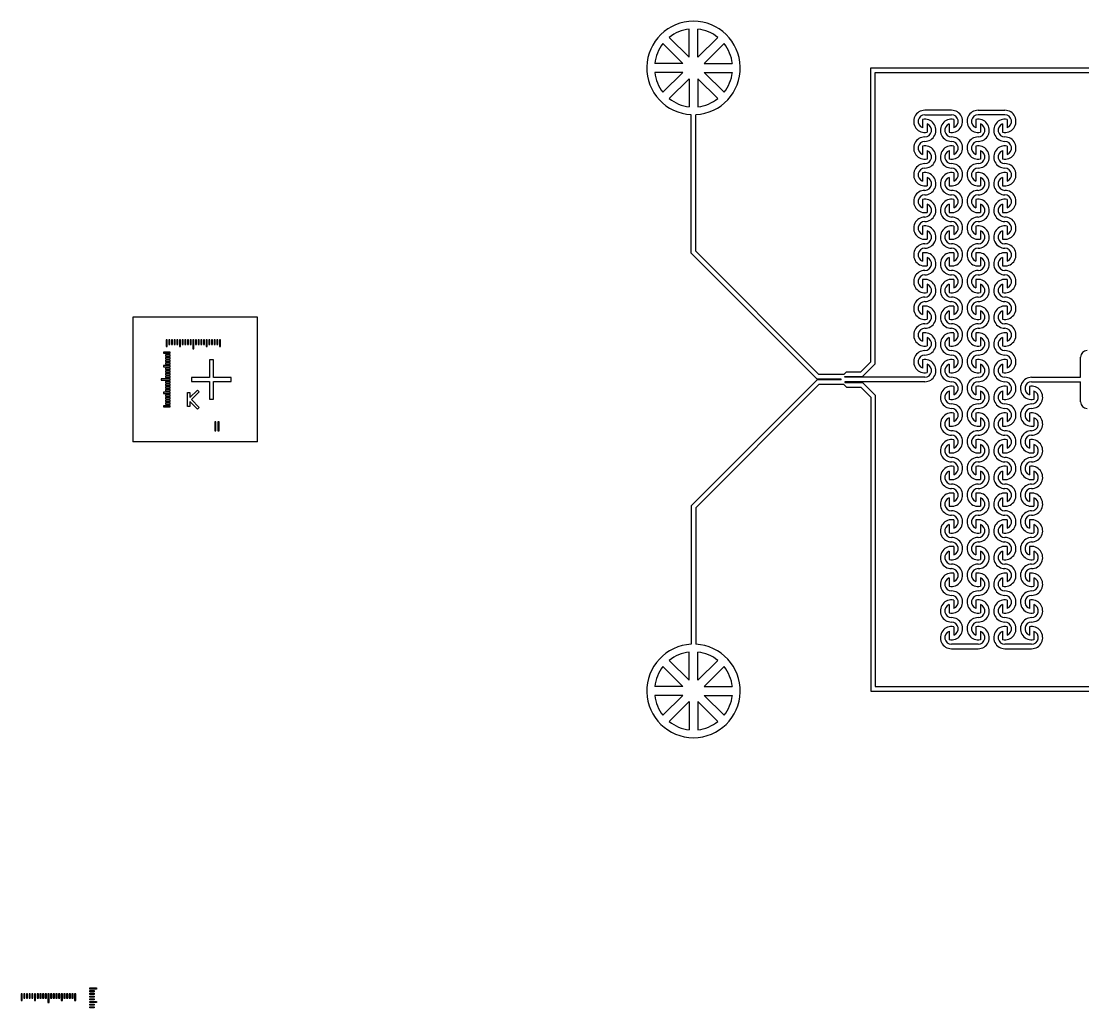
# Model space of a CAD drawing. Extents: x -24493 to 76507, y 84496 to 185496.
# Drawn here: x 25701 to 37630, y 120538 to 131621 of the extents above; entities that cross this region are included whole.
import ezdxf

# ---------------------------------------------------------------- set-up
doc = ezdxf.new("R2010")
doc.units = 13
doc.layers.add('CHROME', color=10, linetype='Continuous')
doc.layers.add('CL - Main', color=150, linetype='Continuous')

msp = doc.modelspace()

# ---------------------------------------------------------------- linework, layer by layer
at = {"layer": 'CHROME'}
for p, q in [((33206, 131216), (33206, 131532)), ((33306, 131216), (33306, 131532)), ((33136, 131146), (32912, 131369)), ((33206, 131216), (32983, 131440)), ((33306, 131216), (33529, 131440)), ((33377, 131146), (33600, 131369)), ((33136, 131146), (32820, 131146)), ((33377, 131146), (33692, 131146)), ((33136, 131046), (32820, 131046)), ((33136, 131046), (32912, 130823)), ((33377, 131046), (33600, 130823)), ((33377, 131046), (33692, 131046)), ((33206, 130975), (32983, 130752)), ((33206, 130975), (33206, 130659)), ((33306, 130975), (33529, 130752)), ((33306, 130975), (33306, 130659)), ((27329, 128041), (27329, 127966)), ((27341, 128041), (27329, 128041)), ((27341, 127966), (27341, 128041)), ((27359, 128041), (27359, 127991)), ((27371, 128041), (27359, 128041)), ((27371, 127991), (27371, 128041)), ((27389, 128041), (27389, 127991)), ((27401, 128041), (27389, 128041)), ((27401, 127991), (27401, 128041)), ((27419, 128041), (27419, 127991)), ((27431, 128041), (27419, 128041)), ((27431, 127991), (27431, 128041)), ((27449, 128041), (27449, 127991)), ((27461, 128041), (27449, 128041)), ((27461, 127991), (27461, 128041)), ((27479, 128041), (27479, 127966)), ((27491, 128041), (27479, 128041)), ((27491, 127966), (27491, 128041)), ((27509, 128041), (27509, 127991)), ((27521, 128041), (27509, 128041)), ((27521, 127991), (27521, 128041)), ((27539, 128041), (27539, 127991)), ((27551, 128041), (27539, 128041)), ((27551, 127991), (27551, 128041)), ((27569, 128041), (27569, 127991)), ((27581, 128041), (27569, 128041)), ((27581, 127991), (27581, 128041)), ((27599, 128041), (27599, 127991)), ((27611, 128041), (27599, 128041)), ((27611, 127991), (27611, 128041)), ((27629, 128041), (27629, 127941)), ((27641, 128041), (27629, 128041)), ((27641, 127941), (27641, 128041)), ((27659, 128041), (27659, 127991)), ((27671, 128041), (27659, 128041)), ((27671, 127991), (27671, 128041)), ((27689, 128041), (27689, 127991)), ((27701, 128041), (27689, 128041)), ((27701, 127991), (27701, 128041)), ((27719, 128041), (27719, 127991)), ((27731, 128041), (27719, 128041)), ((27731, 127991), (27731, 128041)), ((27749, 128041), (27749, 127991)), ((27761, 128041), (27749, 128041)), ((27761, 127991), (27761, 128041)), ((27779, 128041), (27779, 127966)), ((27791, 128041), (27779, 128041)), ((27791, 127966), (27791, 128041)), ((27809, 128041), (27809, 127991)), ((27821, 128041), (27809, 128041)), ((27821, 127991), (27821, 128041)), ((27839, 128041), (27839, 127991)), ((27851, 128041), (27839, 128041)), ((27851, 127991), (27851, 128041)), ((27869, 128041), (27869, 127991)), ((27881, 128041), (27869, 128041)), ((27881, 127991), (27881, 128041)), ((27899, 128041), (27899, 127991)), ((27911, 128041), (27899, 128041)), ((27911, 127991), (27911, 128041)), ((27929, 128041), (27929, 127966)), ((27941, 128041), (27929, 128041)), ((27941, 127966), (27941, 128041)), ((27373, 127902), (27298, 127902)), ((27298, 127902), (27298, 127890)), ((27298, 127890), (27373, 127890)), ((27329, 127966), (27341, 127966)), ((27359, 127991), (27371, 127991)), ((27373, 127890), (27373, 127902)), ((27389, 127991), (27401, 127991)), ((27419, 127991), (27431, 127991)), ((27449, 127991), (27461, 127991)), ((27479, 127966), (27491, 127966)), ((27509, 127991), (27521, 127991)), ((27539, 127991), (27551, 127991)), ((27569, 127991), (27581, 127991)), ((27599, 127991), (27611, 127991)), ((27629, 127941), (27641, 127941)), ((27659, 127991), (27671, 127991)), ((27689, 127991), (27701, 127991)), ((27719, 127991), (27731, 127991)), ((27749, 127991), (27761, 127991)), ((27779, 127966), (27791, 127966)), ((27809, 127991), (27821, 127991)), ((27839, 127991), (27851, 127991)), ((27869, 127991), (27881, 127991)), ((27899, 127991), (27911, 127991)), ((27929, 127966), (27941, 127966)), ((27373, 127872), (27323, 127872)), ((27323, 127872), (27323, 127860)), ((27323, 127860), (27373, 127860)), ((27373, 127842), (27323, 127842)), ((27323, 127842), (27323, 127830)), ((27323, 127830), (27373, 127830)), ((27373, 127812), (27323, 127812)), ((27323, 127812), (27323, 127800)), ((27323, 127800), (27373, 127800)), ((27373, 127782), (27323, 127782)), ((27323, 127782), (27323, 127770)), ((27323, 127770), (27373, 127770)), ((27373, 127860), (27373, 127872)), ((27373, 127830), (27373, 127842)), ((27373, 127800), (27373, 127812)), ((27373, 127770), (27373, 127782)), ((27860, 127818), (27816, 127818)), ((27816, 127818), (27816, 127618)), ((27860, 127618), (27860, 127818)), ((27373, 127752), (27298, 127752)), ((27298, 127752), (27298, 127740)), ((27298, 127740), (27373, 127740)), ((27373, 127722), (27323, 127722)), ((27323, 127722), (27323, 127710)), ((27323, 127710), (27373, 127710)), ((27373, 127692), (27323, 127692)), ((27323, 127692), (27323, 127680)), ((27323, 127680), (27373, 127680)), ((27373, 127662), (27323, 127662)), ((27323, 127662), (27323, 127650)), ((27323, 127650), (27373, 127650)), ((27373, 127740), (27373, 127752)), ((27373, 127710), (27373, 127722)), ((27373, 127680), (27373, 127692)), ((27373, 127650), (27373, 127662)), ((27373, 127602), (27273, 127602)), ((27273, 127602), (27273, 127590)), ((27273, 127590), (27373, 127590)), ((27373, 127632), (27323, 127632)), ((27323, 127632), (27323, 127620)), ((27323, 127620), (27373, 127620)), ((27373, 127572), (27323, 127572)), ((27323, 127572), (27323, 127560)), ((27323, 127560), (27373, 127560)), ((27373, 127542), (27323, 127542)), ((27323, 127542), (27323, 127530)), ((27323, 127530), (27373, 127530)), ((27373, 127620), (27373, 127632)), ((27373, 127590), (27373, 127602)), ((27373, 127560), (27373, 127572)), ((27373, 127530), (27373, 127542)), ((27816, 127618), (27616, 127618)), ((27616, 127618), (27616, 127574)), ((27616, 127574), (27816, 127574)), ((27816, 127574), (27816, 127374)), ((28060, 127618), (27860, 127618)), ((27860, 127374), (27860, 127574)), ((27860, 127574), (28060, 127574)), ((28060, 127574), (28060, 127618)), ((27373, 127452), (27298, 127452)), ((27298, 127452), (27298, 127440)), ((27298, 127440), (27373, 127440)), ((27373, 127512), (27323, 127512)), ((27323, 127512), (27323, 127500)), ((27323, 127500), (27373, 127500)), ((27373, 127482), (27323, 127482)), ((27323, 127482), (27323, 127470)), ((27323, 127470), (27373, 127470)), ((27373, 127422), (27323, 127422)), ((27323, 127422), (27323, 127410)), ((27323, 127410), (27373, 127410)), ((27373, 127500), (27373, 127512)), ((27373, 127470), (27373, 127482)), ((27373, 127440), (27373, 127452)), ((27373, 127410), (27373, 127422)), ((27571, 127293), (27571, 127449)), ((27571, 127449), (27597, 127449)), ((27597, 127392), (27683, 127478)), ((27597, 127449), (27597, 127392)), ((27701, 127459), (27613, 127371)), ((27683, 127478), (27701, 127459)), ((27373, 127302), (27298, 127302)), ((27298, 127302), (27298, 127290)), ((27298, 127290), (27373, 127290)), ((27373, 127392), (27323, 127392)), ((27323, 127392), (27323, 127380)), ((27323, 127380), (27373, 127380)), ((27373, 127362), (27323, 127362)), ((27323, 127362), (27323, 127350)), ((27323, 127350), (27373, 127350)), ((27373, 127332), (27323, 127332)), ((27323, 127332), (27323, 127320)), ((27323, 127320), (27373, 127320)), ((27373, 127380), (27373, 127392)), ((27373, 127350), (27373, 127362)), ((27373, 127320), (27373, 127332)), ((27373, 127290), (27373, 127302)), ((27597, 127293), (27571, 127293)), ((27683, 127264), (27597, 127349)), ((27597, 127349), (27597, 127293)), ((27613, 127371), (27701, 127282)), ((27816, 127374), (27860, 127374)), ((27701, 127282), (27683, 127264)), ((27875, 127121), (27875, 127021)), ((27887, 127121), (27875, 127121)), ((27887, 127021), (27887, 127121)), ((27924, 127121), (27912, 127121)), ((27912, 127121), (27912, 127021)), ((27924, 127021), (27924, 127121)), ((27875, 127021), (27887, 127021)), ((27912, 127021), (27924, 127021)), ((33206, 124217), (32983, 124441)), ((33206, 124217), (33206, 124533)), ((33306, 124217), (33306, 124533)), ((33306, 124217), (33529, 124441)), ((33136, 124147), (32912, 124370)), ((33377, 124147), (33600, 124370)), ((33136, 124147), (32820, 124147)), ((33377, 124147), (33692, 124147)), ((33136, 124047), (32820, 124047)), ((33136, 124047), (32912, 123824)), ((33206, 123977), (32983, 123753)), ((33206, 123977), (33206, 123661)), ((33306, 123977), (33529, 123753)), ((33306, 123977), (33306, 123661)), ((33377, 124047), (33600, 123824)), ((33377, 124047), (33692, 124047))]:
    msp.add_line(p, q, dxfattribs=at)
for centre, start, end in [((33256, 131096), 96.5242, 128.4758), ((33256, 131096), 51.5242, 83.4758), ((33256, 131096), 141.5242, 173.4758), ((33256, 131096), 6.5242, 38.4758), ((33256, 131096), 186.5242, 218.4758), ((33256, 131096), 321.5242, 353.4758), ((33256, 131096), 231.5242, 263.4758), ((33256, 131096), 276.5242, 308.4758), ((33256, 124097), 96.5242, 128.4758), ((33256, 124097), 51.5242, 83.4758), ((33256, 124097), 141.5242, 173.4758), ((33256, 124097), 6.5242, 38.4758), ((33256, 124097), 186.5242, 218.4758), ((33256, 124097), 321.5242, 353.4758), ((33256, 124097), 231.5242, 263.4758), ((33256, 124097), 276.5242, 308.4758)]:
    msp.add_arc(centre, 439, start, end, dxfattribs=at)
at = {"layer": 'CL - Main'}
for p, q in [((35247, 127793), (35247, 131096)), ((35247, 131096), (53675, 131096)), ((35297, 127772), (35297, 131046)), ((35297, 131046), (53655, 131046)), ((33231, 129015), (33231, 130571)), ((33281, 129036), (33281, 130571)), ((35830, 130518), (35830, 130425)), ((36155, 130621), (35855, 130621)), ((35855, 130571), (36155, 130571)), ((36180, 130518), (36180, 130425)), ((36430, 130518), (36430, 130425)), ((36455, 130621), (36755, 130621)), ((36755, 130571), (36455, 130571)), ((36780, 130518), (36780, 130425)), ((35880, 130467), (35880, 130373)), ((36130, 130467), (36130, 130373)), ((36480, 130467), (36480, 130373)), ((36730, 130467), (36730, 130373)), ((35830, 130218), (35830, 130125)), ((35880, 130167), (35880, 130073)), ((36130, 130167), (36130, 130073)), ((36180, 130218), (36180, 130125)), ((36430, 130218), (36430, 130125)), ((36480, 130167), (36480, 130073)), ((36730, 130167), (36730, 130073)), ((36780, 130218), (36780, 130125)), ((35830, 129918), (35830, 129825)), ((36180, 129918), (36180, 129825)), ((36430, 129918), (36430, 129825)), ((36780, 129918), (36780, 129825)), ((35880, 129867), (35880, 129773)), ((36130, 129867), (36130, 129773)), ((36480, 129867), (36480, 129773)), ((36730, 129867), (36730, 129773)), ((35830, 129618), (35830, 129525)), ((35880, 129567), (35880, 129473)), ((36130, 129567), (36130, 129473)), ((36180, 129618), (36180, 129525)), ((36430, 129618), (36430, 129525)), ((36480, 129567), (36480, 129473)), ((36730, 129567), (36730, 129473)), ((36780, 129618), (36780, 129525)), ((35830, 129318), (35830, 129225)), ((36180, 129318), (36180, 129225)), ((36430, 129318), (36430, 129225)), ((36780, 129318), (36780, 129225)), ((35880, 129267), (35880, 129173)), ((36130, 129267), (36130, 129173)), ((36480, 129267), (36480, 129173)), ((36730, 129267), (36730, 129173)), ((34645, 127601), (33231, 129015)), ((34666, 127651), (33281, 129036)), ((35830, 129018), (35830, 128925)), ((35880, 128967), (35880, 128873)), ((36130, 128967), (36130, 128873)), ((36180, 129018), (36180, 128925)), ((36430, 129018), (36430, 128925)), ((36480, 128967), (36480, 128873)), ((36730, 128967), (36730, 128873)), ((36780, 129018), (36780, 128925)), ((35830, 128718), (35830, 128625)), ((35880, 128667), (35880, 128573)), ((36130, 128667), (36130, 128573)), ((36180, 128718), (36180, 128625)), ((36430, 128718), (36430, 128625)), ((36480, 128667), (36480, 128573)), ((36730, 128667), (36730, 128573)), ((36780, 128718), (36780, 128625)), ((35830, 128418), (35830, 128325)), ((35880, 128367), (35880, 128273)), ((36130, 128367), (36130, 128273)), ((36180, 128418), (36180, 128325)), ((36430, 128418), (36430, 128325)), ((36480, 128367), (36480, 128273)), ((36730, 128367), (36730, 128273)), ((36780, 128418), (36780, 128325)), ((28355, 128296), (26955, 128296)), ((26955, 128296), (26955, 126896)), ((28355, 126896), (28355, 128296)), ((35830, 128118), (35830, 128025)), ((35880, 128067), (35880, 127973)), ((36130, 128067), (36130, 127973)), ((36180, 128118), (36180, 128025)), ((36430, 128118), (36430, 128025)), ((36480, 128067), (36480, 127973)), ((36730, 128067), (36730, 127973)), ((36780, 128118), (36780, 128025)), ((35135, 127681), (35247, 127793)), ((35155, 127631), (35297, 127772)), ((35830, 127818), (35830, 127725)), ((35880, 127767), (35880, 127673)), ((36130, 127767), (36130, 127673)), ((36180, 127818), (36180, 127725)), ((36430, 127818), (36430, 127725)), ((36480, 127767), (36480, 127673)), ((36730, 127767), (36730, 127673)), ((36780, 127818), (36780, 127725)), ((37605, 127621), (37605, 127846)), ((34945, 127651), (34666, 127651)), ((34945, 127651), (34975, 127681)), ((34975, 127681), (35135, 127681)), ((34645, 127591), (33231, 126177)), ((34666, 127541), (33281, 126156)), ((34915, 127601), (34645, 127601)), ((34915, 127591), (34645, 127591)), ((34945, 127541), (34666, 127541)), ((34915, 127591), (34915, 127601)), ((34945, 127541), (34975, 127511)), ((34955, 127621), (34955, 127631)), ((34955, 127631), (35155, 127631)), ((35855, 127621), (34955, 127621)), ((34955, 127571), (34955, 127561)), ((35855, 127571), (34955, 127571)), ((34955, 127561), (35155, 127561)), ((35155, 127561), (35297, 127419)), ((37055, 127621), (37605, 127621)), ((37055, 127571), (37605, 127571)), ((37605, 127346), (37605, 127571)), ((34975, 127511), (35135, 127511)), ((35135, 127511), (35247, 127399)), ((35297, 127419), (35297, 124146)), ((36130, 127467), (36130, 127373)), ((36180, 127518), (36180, 127425)), ((36430, 127518), (36430, 127425)), ((36480, 127467), (36480, 127373)), ((36730, 127467), (36730, 127373)), ((36780, 127518), (36780, 127425)), ((37030, 127518), (37030, 127425)), ((37080, 127467), (37080, 127373)), ((35247, 127399), (35247, 124096)), ((36180, 127218), (36180, 127125)), ((36430, 127218), (36430, 127125)), ((36780, 127218), (36780, 127125)), ((37030, 127218), (37030, 127125)), ((36130, 127167), (36130, 127073)), ((36480, 127167), (36480, 127073)), ((36730, 127167), (36730, 127073)), ((37080, 127167), (37080, 127073)), ((28355, 126896), (26955, 126896)), ((36130, 126867), (36130, 126773)), ((36180, 126918), (36180, 126825)), ((36430, 126918), (36430, 126825)), ((36480, 126867), (36480, 126773)), ((36730, 126867), (36730, 126773)), ((36780, 126918), (36780, 126825)), ((37030, 126918), (37030, 126825)), ((37080, 126867), (37080, 126773)), ((36180, 126618), (36180, 126525)), ((36430, 126618), (36430, 126525)), ((36780, 126618), (36780, 126525)), ((37030, 126618), (37030, 126525)), ((36130, 126567), (36130, 126473)), ((36480, 126567), (36480, 126473)), ((36730, 126567), (36730, 126473)), ((37080, 126567), (37080, 126473)), ((36130, 126267), (36130, 126173)), ((36180, 126318), (36180, 126225)), ((36430, 126318), (36430, 126225)), ((36480, 126267), (36480, 126173)), ((36730, 126267), (36730, 126173)), ((36780, 126318), (36780, 126225)), ((37030, 126318), (37030, 126225)), ((37080, 126267), (37080, 126173)), ((33231, 126177), (33231, 124621)), ((33281, 126156), (33281, 124621)), ((36180, 126018), (36180, 125925)), ((36430, 126018), (36430, 125925)), ((36780, 126018), (36780, 125925)), ((37030, 126018), (37030, 125925)), ((36130, 125967), (36130, 125873)), ((36480, 125967), (36480, 125873)), ((36730, 125967), (36730, 125873)), ((37080, 125967), (37080, 125873)), ((36130, 125667), (36130, 125573)), ((36180, 125718), (36180, 125625)), ((36430, 125718), (36430, 125625)), ((36480, 125667), (36480, 125573)), ((36730, 125667), (36730, 125573)), ((36780, 125718), (36780, 125625)), ((37030, 125718), (37030, 125625)), ((37080, 125667), (37080, 125573)), ((36180, 125418), (36180, 125325)), ((36430, 125418), (36430, 125325)), ((36780, 125418), (36780, 125325)), ((37030, 125418), (37030, 125325)), ((36130, 125367), (36130, 125273)), ((36480, 125367), (36480, 125273)), ((36730, 125367), (36730, 125273)), ((37080, 125367), (37080, 125273)), ((36130, 125067), (36130, 124973)), ((36180, 125118), (36180, 125025)), ((36430, 125118), (36430, 125025)), ((36480, 125067), (36480, 124973)), ((36730, 125067), (36730, 124973)), ((36780, 125118), (36780, 125025)), ((37030, 125118), (37030, 125025)), ((37080, 125067), (37080, 124973)), ((36180, 124818), (36180, 124725)), ((36430, 124818), (36430, 124725)), ((36780, 124818), (36780, 124725)), ((37030, 124818), (37030, 124725)), ((36130, 124767), (36130, 124673)), ((36480, 124767), (36480, 124673)), ((36730, 124767), (36730, 124673)), ((37080, 124767), (37080, 124673)), ((36455, 124621), (36155, 124621)), ((36155, 124571), (36455, 124571)), ((37055, 124621), (36755, 124621)), ((36755, 124571), (37055, 124571)), ((35247, 124096), (53675, 124096)), ((35297, 124146), (53655, 124146)), ((26472, 120760), (26547, 120760)), ((26472, 120748), (26472, 120760)), ((26547, 120748), (26472, 120748)), ((26472, 120730), (26522, 120730)), ((26472, 120718), (26472, 120730)), ((26522, 120730), (26522, 120718)), ((26547, 120760), (26547, 120748)), ((25701, 120696), (25701, 120621)), ((25713, 120696), (25701, 120696)), ((25701, 120621), (25713, 120621)), ((25713, 120621), (25713, 120696)), ((25731, 120696), (25731, 120646)), ((25743, 120696), (25731, 120696)), ((25731, 120646), (25743, 120646)), ((25743, 120646), (25743, 120696)), ((25761, 120696), (25761, 120646)), ((25773, 120696), (25761, 120696)), ((25761, 120646), (25773, 120646)), ((25773, 120646), (25773, 120696)), ((25791, 120696), (25791, 120646)), ((25803, 120696), (25791, 120696)), ((25791, 120646), (25803, 120646)), ((25803, 120646), (25803, 120696)), ((25821, 120696), (25821, 120646)), ((25833, 120696), (25821, 120696)), ((25821, 120646), (25833, 120646)), ((25833, 120646), (25833, 120696)), ((25851, 120696), (25851, 120621)), ((25863, 120696), (25851, 120696)), ((25851, 120621), (25863, 120621)), ((25863, 120621), (25863, 120696)), ((25881, 120696), (25881, 120646)), ((25893, 120696), (25881, 120696)), ((25881, 120646), (25893, 120646)), ((25893, 120646), (25893, 120696)), ((25911, 120696), (25911, 120646)), ((25923, 120696), (25911, 120696)), ((25911, 120646), (25923, 120646)), ((25923, 120646), (25923, 120696)), ((25941, 120696), (25941, 120646)), ((25953, 120696), (25941, 120696)), ((25941, 120646), (25953, 120646)), ((25953, 120646), (25953, 120696)), ((25971, 120696), (25971, 120646)), ((25983, 120696), (25971, 120696)), ((25971, 120646), (25983, 120646)), ((25983, 120646), (25983, 120696)), ((26001, 120696), (26001, 120596)), ((26013, 120696), (26001, 120696)), ((26013, 120596), (26013, 120696)), ((26031, 120696), (26031, 120646)), ((26043, 120696), (26031, 120696)), ((26031, 120646), (26043, 120646)), ((26043, 120646), (26043, 120696)), ((26061, 120696), (26061, 120646)), ((26073, 120696), (26061, 120696)), ((26061, 120646), (26073, 120646)), ((26073, 120646), (26073, 120696)), ((26091, 120696), (26091, 120646)), ((26103, 120696), (26091, 120696)), ((26091, 120646), (26103, 120646)), ((26103, 120646), (26103, 120696)), ((26121, 120696), (26121, 120646)), ((26133, 120696), (26121, 120696)), ((26121, 120646), (26133, 120646)), ((26133, 120646), (26133, 120696)), ((26151, 120696), (26151, 120621)), ((26163, 120696), (26151, 120696)), ((26151, 120621), (26163, 120621)), ((26163, 120621), (26163, 120696)), ((26181, 120696), (26181, 120646)), ((26193, 120696), (26181, 120696)), ((26181, 120646), (26193, 120646)), ((26193, 120646), (26193, 120696)), ((26211, 120696), (26211, 120646)), ((26223, 120696), (26211, 120696)), ((26211, 120646), (26223, 120646)), ((26223, 120646), (26223, 120696)), ((26241, 120696), (26241, 120646)), ((26253, 120696), (26241, 120696)), ((26241, 120646), (26253, 120646)), ((26253, 120646), (26253, 120696)), ((26271, 120696), (26271, 120646)), ((26283, 120696), (26271, 120696)), ((26271, 120646), (26283, 120646)), ((26283, 120646), (26283, 120696)), ((26301, 120696), (26301, 120621)), ((26313, 120696), (26301, 120696)), ((26301, 120621), (26313, 120621)), ((26313, 120621), (26313, 120696)), ((26522, 120718), (26472, 120718)), ((26472, 120700), (26522, 120700)), ((26472, 120688), (26472, 120700)), ((26522, 120688), (26472, 120688)), ((26472, 120670), (26522, 120670)), ((26472, 120658), (26472, 120670)), ((26522, 120658), (26472, 120658)), ((26472, 120640), (26522, 120640)), ((26472, 120628), (26472, 120640)), ((26522, 120628), (26472, 120628)), ((26472, 120610), (26547, 120610)), ((26472, 120598), (26472, 120610)), ((26522, 120700), (26522, 120688)), ((26522, 120670), (26522, 120658)), ((26522, 120640), (26522, 120628)), ((26547, 120610), (26547, 120598)), ((26001, 120596), (26013, 120596)), ((26547, 120598), (26472, 120598)), ((26472, 120580), (26522, 120580)), ((26472, 120568), (26472, 120580)), ((26522, 120568), (26472, 120568)), ((26472, 120550), (26522, 120550)), ((26472, 120538), (26472, 120550)), ((26522, 120538), (26472, 120538)), ((26522, 120580), (26522, 120568)), ((26522, 120550), (26522, 120538))]:
    msp.add_line(p, q, dxfattribs=at)
for centre, radius, start, end in [((33256, 131096), 525, 272.7294, 267.2706), ((35855, 130496), 125, 90, 281.537), ((35855, 130496), 75, 90, 250.5288), ((35855, 130396), 125, 270, 101.537), ((36155, 130396), 125, 78.463, 270), ((36155, 130496), 125, 258.463, 90), ((36155, 130496), 75, 289.4712, 90), ((36455, 130496), 125, 90, 281.537), ((36455, 130496), 75, 90, 250.5288), ((36455, 130396), 125, 270, 101.537), ((36755, 130396), 125, 78.463, 270), ((36755, 130496), 125, 258.463, 90), ((36755, 130496), 75, 289.4712, 90), ((35855, 130396), 75, 270, 70.5288), ((36155, 130396), 75, 109.4712, 270), ((36455, 130396), 75, 270, 70.5288), ((36755, 130396), 75, 109.4712, 270), ((35855, 130196), 125, 90, 281.537), ((35855, 130196), 75, 90, 250.5288), ((36155, 130196), 125, 258.463, 90), ((36155, 130196), 75, 289.4712, 90), ((36455, 130196), 125, 90, 281.537), ((36455, 130196), 75, 90, 250.5288), ((36755, 130196), 125, 258.463, 90), ((36755, 130196), 75, 289.4712, 90), ((35855, 130096), 125, 270, 101.537), ((35855, 130096), 75, 270, 70.5288), ((36155, 130096), 125, 78.463, 270), ((36155, 130096), 75, 109.4712, 270), ((36455, 130096), 125, 270, 101.537), ((36455, 130096), 75, 270, 70.5288), ((36755, 130096), 125, 78.463, 270), ((36755, 130096), 75, 109.4712, 270), ((35855, 129896), 125, 90, 281.537), ((35855, 129896), 75, 90, 250.5288), ((35855, 129796), 125, 270, 101.537), ((36155, 129796), 125, 78.463, 270), ((36155, 129896), 125, 258.463, 90), ((36155, 129896), 75, 289.4712, 90), ((36455, 129896), 125, 90, 281.537), ((36455, 129896), 75, 90, 250.5288), ((36455, 129796), 125, 270, 101.537), ((36755, 129796), 125, 78.463, 270), ((36755, 129896), 125, 258.463, 90), ((36755, 129896), 75, 289.4712, 90), ((35855, 129796), 75, 270, 70.5288), ((36155, 129796), 75, 109.4712, 270), ((36455, 129796), 75, 270, 70.5288), ((36755, 129796), 75, 109.4712, 270), ((35855, 129596), 125, 90, 281.537), ((36155, 129596), 125, 258.463, 90), ((36455, 129596), 125, 90, 281.537), ((36755, 129596), 125, 258.463, 90), ((35855, 129596), 75, 90, 250.5288), ((35855, 129496), 125, 270, 101.537), ((35855, 129496), 75, 270, 70.5288), ((36155, 129496), 125, 78.463, 270), ((36155, 129496), 75, 109.4712, 270), ((36155, 129596), 75, 289.4712, 90), ((36455, 129596), 75, 90, 250.5288), ((36455, 129496), 125, 270, 101.537), ((36455, 129496), 75, 270, 70.5288), ((36755, 129496), 125, 78.463, 270), ((36755, 129496), 75, 109.4712, 270), ((36755, 129596), 75, 289.4712, 90), ((35855, 129296), 125, 90, 281.537), ((35855, 129296), 75, 90, 250.5288), ((35855, 129196), 125, 270, 101.537), ((36155, 129196), 125, 78.463, 270), ((36155, 129296), 125, 258.463, 90), ((36155, 129296), 75, 289.4712, 90), ((36455, 129296), 125, 90, 281.537), ((36455, 129296), 75, 90, 250.5288), ((36455, 129196), 125, 270, 101.537), ((36755, 129196), 125, 78.463, 270), ((36755, 129296), 125, 258.463, 90), ((36755, 129296), 75, 289.4712, 90), ((35855, 129196), 75, 270, 70.5288), ((36155, 129196), 75, 109.4712, 270), ((36455, 129196), 75, 270, 70.5288), ((36755, 129196), 75, 109.4712, 270), ((35855, 128996), 125, 90, 281.537), ((36155, 128996), 125, 258.463, 90), ((36455, 128996), 125, 90, 281.537), ((36755, 128996), 125, 258.463, 90), ((35855, 128996), 75, 90, 250.5288), ((35855, 128896), 125, 270, 101.537), ((35855, 128896), 75, 270, 70.5288), ((36155, 128896), 125, 78.463, 270), ((36155, 128896), 75, 109.4712, 270), ((36155, 128996), 75, 289.4712, 90), ((36455, 128996), 75, 90, 250.5288), ((36455, 128896), 125, 270, 101.537), ((36455, 128896), 75, 270, 70.5288), ((36755, 128896), 125, 78.463, 270), ((36755, 128896), 75, 109.4712, 270), ((36755, 128996), 75, 289.4712, 90), ((35855, 128696), 125, 90, 281.537), ((35855, 128696), 75, 90, 250.5288), ((35855, 128596), 125, 270, 101.537), ((36155, 128596), 125, 78.463, 270), ((36155, 128696), 125, 258.463, 90), ((36155, 128696), 75, 289.4712, 90), ((36455, 128696), 125, 90, 281.537), ((36455, 128696), 75, 90, 250.5288), ((36455, 128596), 125, 270, 101.537), ((36755, 128596), 125, 78.463, 270), ((36755, 128696), 125, 258.463, 90), ((36755, 128696), 75, 289.4712, 90), ((35855, 128596), 75, 270, 70.5288), ((36155, 128596), 75, 109.4712, 270), ((36455, 128596), 75, 270, 70.5288), ((36755, 128596), 75, 109.4712, 270), ((35855, 128396), 125, 90, 281.537), ((36155, 128396), 125, 258.463, 90), ((36455, 128396), 125, 90, 281.537), ((36755, 128396), 125, 258.463, 90), ((35855, 128396), 75, 90, 250.5288), ((35855, 128296), 125, 270, 101.537), ((35855, 128296), 75, 270, 70.5288), ((36155, 128296), 125, 78.463, 270), ((36155, 128296), 75, 109.4712, 270), ((36155, 128396), 75, 289.4712, 90), ((36455, 128396), 75, 90, 250.5288), ((36455, 128296), 125, 270, 101.537), ((36455, 128296), 75, 270, 70.5288), ((36755, 128296), 125, 78.463, 270), ((36755, 128296), 75, 109.4712, 270), ((36755, 128396), 75, 289.4712, 90), ((35855, 128096), 125, 90, 281.537), ((35855, 128096), 75, 90, 250.5288), ((36155, 128096), 125, 258.463, 90), ((36155, 128096), 75, 289.4712, 90), ((36455, 128096), 125, 90, 281.537), ((36455, 128096), 75, 90, 250.5288), ((36755, 128096), 125, 258.463, 90), ((36755, 128096), 75, 289.4712, 90), ((35855, 127996), 125, 270, 101.537), ((35855, 127996), 75, 270, 70.5288), ((36155, 127996), 125, 78.463, 270), ((36155, 127996), 75, 109.4712, 270), ((36455, 127996), 125, 270, 101.537), ((36455, 127996), 75, 270, 70.5288), ((36755, 127996), 125, 78.463, 270), ((36755, 127996), 75, 109.4712, 270), ((35855, 127796), 125, 90, 281.537), ((36155, 127796), 125, 258.463, 90), ((36455, 127796), 125, 90, 281.537), ((36755, 127796), 125, 258.463, 90), ((37680, 127846), 75, 90, 180), ((35855, 127796), 75, 90, 250.5288), ((35855, 127696), 125, 270, 101.537), ((35855, 127696), 75, 270, 70.5288), ((36155, 127696), 125, 78.463, 270), ((36155, 127696), 75, 109.4712, 270), ((36155, 127796), 75, 289.4712, 90), ((36455, 127796), 75, 90, 250.5288), ((36455, 127696), 125, 270, 101.537), ((36455, 127696), 75, 270, 70.5288), ((36755, 127696), 125, 78.463, 270), ((36755, 127696), 75, 109.4712, 270), ((36755, 127796), 75, 289.4712, 90), ((36155, 127496), 125, 258.463, 90), ((36155, 127496), 75, 289.4712, 90), ((36455, 127496), 125, 90, 281.537), ((36455, 127496), 75, 90, 250.5288), ((36755, 127496), 125, 258.463, 90), ((36755, 127496), 75, 289.4712, 90), ((37055, 127496), 125, 90, 281.537), ((37055, 127496), 75, 90, 250.5288), ((36155, 127396), 125, 78.463, 270), ((36155, 127396), 75, 109.4712, 270), ((36455, 127396), 125, 270, 101.537), ((36455, 127396), 75, 270, 70.5288), ((36755, 127396), 125, 78.463, 270), ((36755, 127396), 75, 109.4712, 270), ((37055, 127396), 125, 270, 101.537), ((37055, 127396), 75, 270, 70.5288), ((36155, 127196), 125, 258.463, 90), ((36455, 127196), 125, 90, 281.537), ((36755, 127196), 125, 258.463, 90), ((37055, 127196), 125, 90, 281.537), ((37680, 127346), 75, 180, 270), ((36155, 127096), 125, 78.463, 270), ((36155, 127196), 75, 289.4712, 90), ((36455, 127196), 75, 90, 250.5288), ((36455, 127096), 125, 270, 101.537), ((36755, 127096), 125, 78.463, 270), ((36755, 127196), 75, 289.4712, 90), ((37055, 127196), 75, 90, 250.5288), ((37055, 127096), 125, 270, 101.537), ((36155, 127096), 75, 109.4712, 270), ((36455, 127096), 75, 270, 70.5288), ((36755, 127096), 75, 109.4712, 270), ((37055, 127096), 75, 270, 70.5288), ((36155, 126896), 125, 258.463, 90), ((36155, 126896), 75, 289.4712, 90), ((36455, 126896), 125, 90, 281.537), ((36455, 126896), 75, 90, 250.5288), ((36755, 126896), 125, 258.463, 90), ((36755, 126896), 75, 289.4712, 90), ((37055, 126896), 125, 90, 281.537), ((37055, 126896), 75, 90, 250.5288), ((36155, 126796), 125, 78.463, 270), ((36155, 126796), 75, 109.4712, 270), ((36455, 126796), 125, 270, 101.537), ((36455, 126796), 75, 270, 70.5288), ((36755, 126796), 125, 78.463, 270), ((36755, 126796), 75, 109.4712, 270), ((37055, 126796), 125, 270, 101.537), ((37055, 126796), 75, 270, 70.5288), ((36155, 126596), 125, 258.463, 90), ((36455, 126596), 125, 90, 281.537), ((36755, 126596), 125, 258.463, 90), ((37055, 126596), 125, 90, 281.537), ((36155, 126496), 125, 78.463, 270), ((36155, 126596), 75, 289.4712, 90), ((36455, 126596), 75, 90, 250.5288), ((36455, 126496), 125, 270, 101.537), ((36755, 126496), 125, 78.463, 270), ((36755, 126596), 75, 289.4712, 90), ((37055, 126596), 75, 90, 250.5288), ((37055, 126496), 125, 270, 101.537), ((36155, 126496), 75, 109.4712, 270), ((36455, 126496), 75, 270, 70.5288), ((36755, 126496), 75, 109.4712, 270), ((37055, 126496), 75, 270, 70.5288), ((36155, 126296), 125, 258.463, 90), ((36155, 126296), 75, 289.4712, 90), ((36455, 126296), 125, 90, 281.537), ((36455, 126296), 75, 90, 250.5288), ((36755, 126296), 125, 258.463, 90), ((36755, 126296), 75, 289.4712, 90), ((37055, 126296), 125, 90, 281.537), ((37055, 126296), 75, 90, 250.5288), ((36155, 126196), 125, 78.463, 270), ((36155, 126196), 75, 109.4712, 270), ((36455, 126196), 125, 270, 101.537), ((36455, 126196), 75, 270, 70.5288), ((36755, 126196), 125, 78.463, 270), ((36755, 126196), 75, 109.4712, 270), ((37055, 126196), 125, 270, 101.537), ((37055, 126196), 75, 270, 70.5288), ((36155, 125996), 125, 258.463, 90), ((36455, 125996), 125, 90, 281.537), ((36755, 125996), 125, 258.463, 90), ((37055, 125996), 125, 90, 281.537), ((36155, 125896), 125, 78.463, 270), ((36155, 125996), 75, 289.4712, 90), ((36455, 125996), 75, 90, 250.5288), ((36455, 125896), 125, 270, 101.537), ((36755, 125896), 125, 78.463, 270), ((36755, 125996), 75, 289.4712, 90), ((37055, 125996), 75, 90, 250.5288), ((37055, 125896), 125, 270, 101.537), ((36155, 125896), 75, 109.4712, 270), ((36455, 125896), 75, 270, 70.5288), ((36755, 125896), 75, 109.4712, 270), ((37055, 125896), 75, 270, 70.5288), ((36155, 125696), 125, 258.463, 90), ((36155, 125696), 75, 289.4712, 90), ((36455, 125696), 125, 90, 281.537), ((36455, 125696), 75, 90, 250.5288), ((36755, 125696), 125, 258.463, 90), ((36755, 125696), 75, 289.4712, 90), ((37055, 125696), 125, 90, 281.537), ((37055, 125696), 75, 90, 250.5288), ((36155, 125596), 125, 78.463, 270), ((36155, 125596), 75, 109.4712, 270), ((36455, 125596), 125, 270, 101.537), ((36455, 125596), 75, 270, 70.5288), ((36755, 125596), 125, 78.463, 270), ((36755, 125596), 75, 109.4712, 270), ((37055, 125596), 125, 270, 101.537), ((37055, 125596), 75, 270, 70.5288), ((36155, 125396), 125, 258.463, 90), ((36455, 125396), 125, 90, 281.537), ((36755, 125396), 125, 258.463, 90), ((37055, 125396), 125, 90, 281.537), ((36155, 125296), 125, 78.463, 270), ((36155, 125396), 75, 289.4712, 90), ((36455, 125396), 75, 90, 250.5288), ((36455, 125296), 125, 270, 101.537), ((36755, 125296), 125, 78.463, 270), ((36755, 125396), 75, 289.4712, 90), ((37055, 125396), 75, 90, 250.5288), ((37055, 125296), 125, 270, 101.537), ((36155, 125296), 75, 109.4712, 270), ((36455, 125296), 75, 270, 70.5288), ((36755, 125296), 75, 109.4712, 270), ((37055, 125296), 75, 270, 70.5288), ((36155, 125096), 125, 258.463, 90), ((36155, 125096), 75, 289.4712, 90), ((36455, 125096), 125, 90, 281.537), ((36455, 125096), 75, 90, 250.5288), ((36755, 125096), 125, 258.463, 90), ((36755, 125096), 75, 289.4712, 90), ((37055, 125096), 125, 90, 281.537), ((37055, 125096), 75, 90, 250.5288), ((36155, 124996), 125, 78.463, 270), ((36155, 124996), 75, 109.4712, 270), ((36455, 124996), 125, 270, 101.537), ((36455, 124996), 75, 270, 70.5288), ((36755, 124996), 125, 78.463, 270), ((36755, 124996), 75, 109.4712, 270), ((37055, 124996), 125, 270, 101.537), ((37055, 124996), 75, 270, 70.5288), ((36155, 124796), 125, 258.463, 90), ((36455, 124796), 125, 90, 281.537), ((36755, 124796), 125, 258.463, 90), ((37055, 124796), 125, 90, 281.537), ((36155, 124696), 125, 78.463, 270), ((36155, 124796), 75, 289.4712, 90), ((36455, 124796), 75, 90, 250.5288), ((36455, 124696), 125, 270, 101.537), ((36755, 124696), 125, 78.463, 270), ((36755, 124796), 75, 289.4712, 90), ((37055, 124796), 75, 90, 250.5288), ((37055, 124696), 125, 270, 101.537), ((36155, 124696), 75, 109.4712, 270), ((36455, 124696), 75, 270, 70.5288), ((36755, 124696), 75, 109.4712, 270), ((37055, 124696), 75, 270, 70.5288), ((33256, 124097), 525, 92.7294, 87.2706)]:
    msp.add_arc(centre, radius, start, end, dxfattribs=at)

doc.saveas('drawing.dxf')
